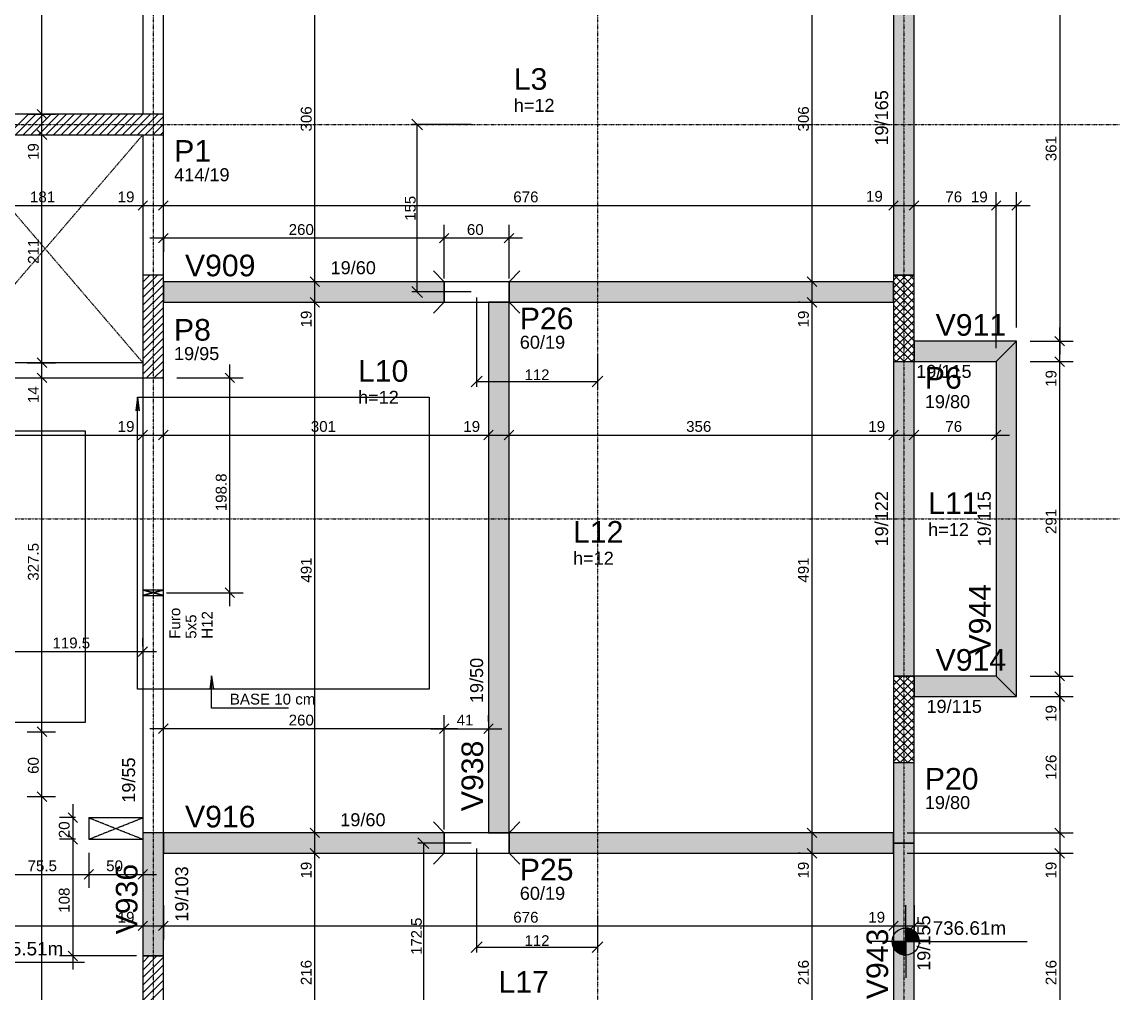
# Model space of a CAD drawing. Extents: x 37185 to 43130, y -8131 to -3926.
# Drawn here: x 39135 to 40152, y -5968 to -5070 of the extents above; entities that cross this region are included whole.
import ezdxf

# ---------------------------------------------------------------- set-up
doc = ezdxf.new("R2010")
doc.units = 0
doc.header["$MEASUREMENT"] = 0
doc.linetypes.add('ESTILO_TQS_0001', pattern=[1, 0.7, -0.3])
doc.linetypes.add('ESTILO_TQS_0004', pattern=[1.12, 0.5, -0.2, 0.01, -0.2, 0.01, -0.2])
doc.layers.get('0').update_dxf_attribs({"linetype": 'CONTINUOUS'})
doc.layers.get('Defpoints').update_dxf_attribs({"linetype": 'CONTINUOUS'})
for name, color, linetype in [('37', 4, 'CONTINUOUS'), ('38', 190, 'CONTINUOUS'), ('39', 74, 'CONTINUOUS'), ('40', 240, 'CONTINUOUS'), ('41', 190, 'CONTINUOUS'), ('42', 3, 'CONTINUOUS'), ('43', 3, 'CONTINUOUS'), ('44', 3, 'CONTINUOUS'), ('45', 2, 'CONTINUOUS'), ('46', 2, 'CONTINUOUS'), ('47', 2, 'CONTINUOUS'), ('53', 242, 'CONTINUOUS'), ('54', 242, 'CONTINUOUS'), ('55', 12, 'CONTINUOUS'), ('56', 51, 'CONTINUOUS'), ('57', 71, 'CONTINUOUS'), ('58', 220, 'CONTINUOUS'), ('59', 140, 'CONTINUOUS'), ('68', 4, 'CONTINUOUS'), ('70', 160, 'CONTINUOUS'), ('75', 9, 'CONTINUOUS'), ('79', 12, 'CONTINUOUS'), ('80', 6, 'CONTINUOUS'), ('81', 2, 'CONTINUOUS'), ('82', 252, 'CONTINUOUS')]:
    doc.layers.add(name, color=color, linetype=linetype)
doc.styles.add('Arial_2mm 1-50', font='arial.ttf', dxfattribs={"height": 9.835329})
doc.styles.add('TQS_ARIAL', font='arial.ttf')
doc.dimstyles.new('Diagonal 2mm 1-50', dxfattribs={"dimscale": 30.48, "dimtxt": 9.8353, "dimasz": 0.328084, "dimexe": 0.164042, "dimexo": 0.164042, "dimgap": 0.04101, "dimtad": 1, "dimdec": 1, "dimdsep": 46, "dimtxsty": 'Arial_2mm 1-50', "dimblk1": 'OBLIQUE', "dimblk2": 'OBLIQUE', "dimsah": 1, "dimcen": 0.09, "dimadec": 8, "dimazin": 0, "dimtfac": 1, "dimtdec": 8, "dimtmove": 1, "dimatfit": 0, "dimfxl": 1, "dimtvp": 1, "dimtfillclr": 256, "dimtolj": 1, "dimtzin": 0, "dimarcsym": 2})

# ---------------------------------------------------------------- blocks, each defined once
blk = doc.blocks.new('_Oblique')
at = {"color": 0, "linetype": 'ByBlock', "lineweight": -2}
blk.add_line((-0.5, -0.5), (0.5, 0.5), dxfattribs=at)
blk = doc.blocks.new('*D447')
at = {"layer": '55', "color": 0, "linetype": 'Continuous', "lineweight": -2}
for p, q in [((39556, -5324.5), (39556, -5407.3)), ((39668, -5379.1), (39668, -5407.3)), ((39556, -5402.3), (39668, -5402.3))]:
    blk.add_line(p, q, dxfattribs=at)
at = {"layer": 'Defpoints', "color": 0, "linetype": 'Continuous'}
for p in [(39556, -5319.5), (39668, -5374.1), (39668, -5402.3)]:
    blk.add_point(p, dxfattribs=at)
at = {"layer": '55', "color": 0, "linetype": 'Continuous', "lineweight": -2, "xscale": 10, "yscale": 10, "zscale": 10, "rotation": 180}
blk.add_blockref('_Oblique', (39556, -5402.3), dxfattribs=at)
at = {"layer": '55', "color": 0, "linetype": 'Continuous', "lineweight": -2, "xscale": 10, "yscale": 10, "zscale": 10}
blk.add_blockref('_Oblique', (39668, -5402.3), dxfattribs=at)
at = {"layer": '55', "color": 0, "linetype": 'Continuous', "insert": (39612, -5396.1), "char_height": 9.84, "attachment_point": 5, "style": 'Arial_2mm 1-50'}
blk.add_mtext('\\A1;112', dxfattribs=at)
blk = doc.blocks.new('*D448')
at = {"layer": '55', "color": 0, "linetype": 'Continuous', "lineweight": -2}
for p, q in [((39551, -5164.5), (39495.9, -5164.5)), ((39500.9, -5319.5), (39500.9, -5164.5)), ((39551, -5319.5), (39495.9, -5319.5))]:
    blk.add_line(p, q, dxfattribs=at)
at = {"layer": 'Defpoints', "color": 0, "linetype": 'Continuous'}
for p in [(39500.9, -5164.5), (39556, -5164.5), (39556, -5319.5)]:
    blk.add_point(p, dxfattribs=at)
at = {"layer": '55', "color": 0, "linetype": 'Continuous', "lineweight": -2, "xscale": 10, "yscale": 10, "zscale": 10}
for p, rotation in [((39500.9, -5164.5), 90), ((39500.9, -5319.5), 270)]:
    blk.add_blockref('_Oblique', p, dxfattribs=dict(at, rotation=rotation))
at = {"layer": '55', "color": 0, "linetype": 'Continuous', "insert": (39494.7, -5242), "char_height": 9.84, "attachment_point": 5, "rotation": 90, "style": 'Arial_2mm 1-50'}
blk.add_mtext('\\A1;155', dxfattribs=at)
blk = doc.blocks.new('*D449')
at = {"layer": '55', "color": 0, "linetype": 'Continuous', "lineweight": -2}
for p, q in [((39556, -5834.5), (39556, -5930.9)), ((39668, -5896.8), (39668, -5930.9)), ((39556, -5925.9), (39668, -5925.9))]:
    blk.add_line(p, q, dxfattribs=at)
at = {"layer": 'Defpoints', "color": 0, "linetype": 'Continuous'}
for p in [(39556, -5829.5), (39668, -5891.8), (39668, -5925.9)]:
    blk.add_point(p, dxfattribs=at)
at = {"layer": '55', "color": 0, "linetype": 'Continuous', "lineweight": -2, "xscale": 10, "yscale": 10, "zscale": 10, "rotation": 180}
blk.add_blockref('_Oblique', (39556, -5925.9), dxfattribs=at)
at = {"layer": '55', "color": 0, "linetype": 'Continuous', "lineweight": -2, "xscale": 10, "yscale": 10, "zscale": 10}
blk.add_blockref('_Oblique', (39668, -5925.9), dxfattribs=at)
at = {"layer": '55', "color": 0, "linetype": 'Continuous', "insert": (39612, -5919.7), "char_height": 9.84, "attachment_point": 5, "style": 'Arial_2mm 1-50'}
blk.add_mtext('\\A1;112', dxfattribs=at)
blk = doc.blocks.new('*D450')
at = {"layer": '55', "color": 0, "linetype": 'Continuous', "lineweight": -2}
for p, q in [((39551, -5829.5), (39501.7, -5829.5)), ((39506.7, -5829.5), (39506.7, -6002)), ((39551, -6002), (39501.7, -6002))]:
    blk.add_line(p, q, dxfattribs=at)
at = {"layer": 'Defpoints', "color": 0, "linetype": 'Continuous'}
for p in [(39556, -5829.5), (39506.7, -6002), (39556, -6002)]:
    blk.add_point(p, dxfattribs=at)
at = {"layer": '55', "color": 0, "linetype": 'Continuous', "lineweight": -2, "xscale": 10, "yscale": 10, "zscale": 10}
for p, rotation in [((39506.7, -5829.5), 90), ((39506.7, -6002), 270)]:
    blk.add_blockref('_Oblique', p, dxfattribs=dict(at, rotation=rotation))
at = {"layer": '55', "color": 0, "linetype": 'Continuous', "insert": (39500.4, -5915.7), "char_height": 9.84, "attachment_point": 5, "rotation": 90, "style": 'Arial_2mm 1-50'}
blk.add_mtext('\\A1;172.5', dxfattribs=at)

msp = doc.modelspace()

# ---------------------------------------------------------------- linework, layer by layer
at = {"layer": '37', "linetype": 'Continuous'}
for points in [[(39961.01, -5303.97), (39961.01, -4984.97)], [(39247.01, -4994.97), (39247.01, -5154.97)], [(39266.01, -5154.97), (39266.01, -5003.97)], [(39942.01, -5003.97), (39942.01, -5303.97)], [(39247.01, -5173.97), (39247.01, -5303.97)], [(39266.01, -5303.97), (39266.01, -5173.97)], [(40056.01, -5364.97), (39961.01, -5364.97)], [(40056.01, -5693.98), (40056.01, -5364.97)], [(39247.01, -5384.98), (39066.01, -5384.98)], [(39961.01, -5383.97), (40037.01, -5383.97)], [(40037.01, -5383.97), (40037.01, -5674.98)], [(39059.01, -5398.98), (39247.01, -5398.98)], [(39247.01, -5398.98), (39247.01, -5829.47)], [(39266.01, -5819.97), (39266.01, -5398.97)], [(40037.01, -5674.98), (39961.01, -5674.98)], [(39961.01, -5693.98), (40056.01, -5693.98)], [(39942.01, -5754.98), (39942.01, -5819.97)], [(39961.01, -5829.47), (39961.01, -5754.98)], [(39266.01, -5838.97), (39266.01, -5819.97)], [(39942.01, -5838.97), (39942.01, -5819.97)], [(39247.01, -5829.47), (39247.01, -5933.97)], [(39961.01, -5993.98), (39961.01, -5829.47)], [(39266.01, -5933.97), (39266.01, -5838.97)], [(39942.01, -5838.97), (39942.01, -5993.98)]]:
    msp.add_lwpolyline(points, dxfattribs=at)
at = {"layer": '38', "linetype": 'Continuous'}
for points in [[(39526.01, -5328.97), (39586.01, -5328.97), (39586.01, -5309.97), (39526.01, -5309.97), (39526.01, -5328.97)], [(39526.01, -5838.97), (39586.01, -5838.97), (39586.01, -5819.97), (39526.01, -5819.97), (39526.01, -5838.97)]]:
    msp.add_lwpolyline(points, dxfattribs=at)
at = {"layer": '39', "linetype": 'Continuous'}
for p, q in [((39121.96, -5173.97), (39140.96, -5154.97)), ((39129.03, -5173.97), (39148.03, -5154.97)), ((39136.1, -5173.97), (39155.1, -5154.97)), ((39143.17, -5173.97), (39162.17, -5154.97)), ((39150.24, -5173.97), (39169.24, -5154.97)), ((39157.31, -5173.97), (39176.31, -5154.97)), ((39164.38, -5173.97), (39183.38, -5154.97)), ((39171.46, -5173.97), (39190.46, -5154.97)), ((39178.53, -5173.97), (39197.53, -5154.97)), ((39185.6, -5173.97), (39204.6, -5154.97)), ((39192.67, -5173.97), (39211.67, -5154.97)), ((39199.74, -5173.97), (39218.74, -5154.97)), ((39206.81, -5173.97), (39225.81, -5154.97)), ((39213.88, -5173.97), (39232.88, -5154.97)), ((39220.95, -5173.97), (39239.95, -5154.97)), ((39228.02, -5173.97), (39247.02, -5154.97)), ((39235.1, -5173.97), (39254.1, -5154.97)), ((39242.17, -5173.97), (39261.17, -5154.97)), ((39249.24, -5173.97), (39266.01, -5157.2)), ((39256.31, -5173.97), (39266.01, -5164.27)), ((39263.38, -5173.97), (39266.01, -5171.34)), ((39247.01, -5317.62), (39260.66, -5303.97)), ((39247.01, -5310.55), (39253.59, -5303.97)), ((39247.01, -5324.69), (39266.01, -5305.69)), ((39247.01, -5331.76), (39266.01, -5312.76)), ((39247.01, -5338.83), (39266.01, -5319.83)), ((39247.01, -5345.9), (39266.01, -5326.9)), ((39247.01, -5352.98), (39266.01, -5333.98)), ((39247.01, -5360.05), (39266.01, -5341.05)), ((39247.01, -5367.12), (39266.01, -5348.12)), ((39247.01, -5374.19), (39266.01, -5355.19)), ((39247.01, -5381.26), (39266.01, -5362.26)), ((39247.01, -5388.33), (39266.01, -5369.33)), ((39247.01, -5395.4), (39266.01, -5376.4)), ((39250.51, -5398.97), (39266.01, -5383.47)), ((39257.58, -5398.97), (39266.01, -5390.54)), ((39264.65, -5398.97), (39266.01, -5397.62)), ((39247.01, -5946.95), (39259.99, -5933.97)), ((39247.01, -5939.87), (39252.92, -5933.97)), ((39247.01, -5954.02), (39266.01, -5935.02)), ((39247.01, -5961.09), (39266.01, -5942.09)), ((39247.01, -5968.16), (39266.01, -5949.16)), ((39247.01, -5975.23), (39266.01, -5956.23)), ((39247.01, -5982.3), (39266.01, -5963.3))]:
    msp.add_line(p, q, dxfattribs=at)
for points in [[(39266.01, -5154.97), (38852.01, -5154.97), (38852.01, -5173.97), (39266.01, -5173.97), (39266.01, -5154.97)], [(39247.01, -5398.97), (39266.01, -5398.97), (39266.01, -5303.97), (39247.01, -5303.97), (39247.01, -5398.97)], [(39247.01, -6053.97), (39266.01, -6053.97), (39266.01, -5933.97), (39247.01, -5933.97), (39247.01, -6053.97)]]:
    msp.add_lwpolyline(points, dxfattribs=at)
at = {"layer": '40', "linetype": 'Continuous'}
for p, q in [((39942.01, -5322.66), (39960.69, -5303.97)), ((39942.01, -5315.58), (39953.62, -5303.97)), ((39942.01, -5308.51), (39946.55, -5303.97)), ((39942.56, -5303.97), (39961.01, -5322.42)), ((39949.64, -5303.97), (39961.01, -5315.35)), ((39956.71, -5303.97), (39961.01, -5308.28)), ((39942.01, -5310.49), (39961.01, -5329.49)), ((39942.01, -5329.73), (39961.01, -5310.73)), ((39942.01, -5317.57), (39961.01, -5336.57)), ((39942.01, -5336.8), (39961.01, -5317.8)), ((39942.01, -5324.64), (39961.01, -5343.64)), ((39942.01, -5343.87), (39961.01, -5324.87)), ((39942.01, -5331.71), (39961.01, -5350.71)), ((39942.01, -5350.94), (39961.01, -5331.94)), ((39942.01, -5338.78), (39961.01, -5357.78)), ((39942.01, -5358.01), (39961.01, -5339.01)), ((39942.01, -5345.85), (39961.01, -5364.85)), ((39942.01, -5365.08), (39961.01, -5346.08)), ((39942.01, -5352.92), (39961.01, -5371.92)), ((39942.01, -5372.15), (39961.01, -5353.15)), ((39942.01, -5359.99), (39961.01, -5378.99)), ((39942.01, -5379.22), (39961.01, -5360.22)), ((39942.01, -5367.06), (39958.92, -5383.97)), ((39944.33, -5383.97), (39961.01, -5367.3)), ((39942.01, -5374.13), (39951.85, -5383.97)), ((39951.41, -5383.97), (39961.01, -5374.37)), ((39942.01, -5381.21), (39944.78, -5383.97)), ((39958.48, -5383.97), (39961.01, -5381.44)), ((39942.01, -5690.35), (39957.39, -5674.98)), ((39942.01, -5683.28), (39950.32, -5674.98)), ((39942.01, -5676.21), (39943.25, -5674.98)), ((39942.01, -5678.19), (39961.01, -5697.19)), ((39942.01, -5697.42), (39961.01, -5678.42)), ((39945.87, -5674.98), (39961.01, -5690.12)), ((39952.94, -5674.98), (39961.01, -5683.05)), ((39960.01, -5674.98), (39961.01, -5675.98)), ((39942.01, -5685.26), (39961.01, -5704.26)), ((39942.01, -5704.49), (39961.01, -5685.49)), ((39942.01, -5692.33), (39961.01, -5711.33)), ((39942.01, -5711.56), (39961.01, -5692.56)), ((39942.01, -5699.4), (39961.01, -5718.4)), ((39942.01, -5718.64), (39961.01, -5699.64)), ((39942.01, -5706.47), (39961.01, -5725.47)), ((39942.01, -5725.71), (39961.01, -5706.71)), ((39942.01, -5713.55), (39961.01, -5732.55)), ((39942.01, -5732.78), (39961.01, -5713.78)), ((39942.01, -5720.62), (39961.01, -5739.62)), ((39942.01, -5739.85), (39961.01, -5720.85)), ((39942.01, -5727.69), (39961.01, -5746.69)), ((39942.01, -5746.92), (39961.01, -5727.92)), ((39942.01, -5734.76), (39961.01, -5753.76)), ((39942.01, -5753.99), (39961.01, -5734.99)), ((39942.01, -5741.83), (39955.16, -5754.98)), ((39948.1, -5754.98), (39961.01, -5742.06)), ((39942.01, -5748.9), (39948.09, -5754.98)), ((39955.17, -5754.98), (39961.01, -5749.13))]:
    msp.add_line(p, q, dxfattribs=at)
for points in [[(39942.01, -5383.97), (39961.01, -5383.97), (39961.01, -5303.97), (39942.01, -5303.97), (39942.01, -5383.97)], [(39942.01, -5754.98), (39961.01, -5754.98), (39961.01, -5674.98), (39942.01, -5674.98), (39942.01, -5754.98)]]:
    msp.add_lwpolyline(points, dxfattribs=at)
at = {"layer": '41', "linetype": 'Continuous'}
for p, q in [((39526.01, -5309.97), (39516.01, -5299.97)), ((39586.01, -5309.97), (39596.01, -5299.97)), ((39526.01, -5328.97), (39516.01, -5338.97)), ((39586.01, -5328.97), (39596.01, -5338.97)), ((39526.01, -5819.97), (39516.01, -5809.97)), ((39586.01, -5819.97), (39596.01, -5809.97)), ((39526.01, -5838.97), (39516.01, -5848.97)), ((39586.01, -5838.97), (39596.01, -5848.97))]:
    msp.add_line(p, q, dxfattribs=at)
at = {"layer": '53', "linetype": 'ESTILO_TQS_0001'}
msp.add_lwpolyline([(39256.51, -5597.81), (39266.01, -5600.31), (39266.01, -5595.31), (39256.51, -5597.81), (39266.01, -5595.31), (39247.01, -5595.31), (39256.51, -5597.81), (39247.01, -5595.31), (39247.01, -5600.31), (39256.51, -5597.81), (39247.01, -5600.31), (39266.01, -5600.31), (39256.51, -5597.81)], dxfattribs=at)
at = {"layer": '55', "linetype": 'Continuous'}
for p, q in [((39953.29, -5920.6), (39953.29, -5887.04)), ((39953.29, -5908.1), (39953.29, -5933.1)), ((39953.29, -5908.71), (39957.12, -5908.71)), ((39953.29, -5909.5), (39959.02, -5909.5)), ((39953.29, -5910.29), (39960.35, -5910.29)), ((39953.29, -5911.09), (39961.39, -5911.09)), ((39953.29, -5911.88), (39962.24, -5911.88)), ((39953.29, -5912.67), (39962.94, -5912.67)), ((39953.29, -5913.47), (39963.55, -5913.47)), ((39953.29, -5914.26), (39964.06, -5914.26)), ((39953.29, -5915.05), (39964.49, -5915.05)), ((39953.29, -5915.84), (39964.85, -5915.84)), ((39953.29, -5916.64), (39965.14, -5916.64)), ((39953.29, -5920.6), (39919.73, -5920.6)), ((39940.79, -5920.6), (39965.79, -5920.6)), ((39953.29, -5921.39), (39940.79, -5921.39)), ((39953.29, -5922.19), (39940.89, -5922.19)), ((39953.29, -5922.98), (39941.01, -5922.98)), ((39953.29, -5923.77), (39941.2, -5923.77)), ((39953.29, -5924.57), (39941.43, -5924.57)), ((39953.29, -5925.36), (39941.73, -5925.36)), ((39953.29, -5926.15), (39942.09, -5926.15)), ((39953.29, -5926.94), (39942.52, -5926.94)), ((39953.29, -5917.43), (39965.38, -5917.43)), ((39953.29, -5918.22), (39965.56, -5918.22)), ((39953.29, -5919.02), (39965.69, -5919.02)), ((39953.29, -5919.81), (39965.76, -5919.81)), ((39953.29, -5920.6), (40065.79, -5920.6)), ((39953.29, -5920.6), (39953.29, -5954.16)), ((39953.29, -5927.74), (39943.02, -5927.74)), ((39953.29, -5928.53), (39943.62, -5928.53)), ((39953.29, -5929.32), (39944.33, -5929.32)), ((39953.29, -5930.12), (39945.18, -5930.12)), ((39953.29, -5930.91), (39946.21, -5930.91)), ((39953.29, -5931.7), (39947.54, -5931.7)), ((39953.29, -5932.49), (39949.44, -5932.49)), ((39080.36, -5939.68), (39192.86, -5939.68))]:
    msp.add_line(p, q, dxfattribs=at)
msp.add_circle((39953.29, -5920.6), 12.5, dxfattribs=at)
at = {"layer": '56', "linetype": 'Continuous'}
for points in [[(39961.01, -4984.97), (39942.01, -5003.97), (39942.01, -5303.87), (39961.01, -5303.87), (39961.01, -4984.97)], [(39942.01, -5674.88), (39961.01, -5674.88), (39961.01, -5384.07), (39942.01, -5384.07), (39942.01, -5674.88)], [(39961.01, -5829.47), (39961.01, -5755.08), (39942.01, -5755.08), (39942.01, -5829.47), (39961.01, -5829.47)], [(39961.01, -5829.47), (39942.01, -5829.47), (39942.01, -5993.88), (39961.01, -5993.88), (39961.01, -5829.47)]]:
    msp.add_lwpolyline(points, dxfattribs=at)
for points in [[(39961.01, -4984.97), (39942.01, -5003.97), (39942.01, -5303.87)], [(39961.01, -4984.97), (39942.01, -5303.87), (39961.01, -5303.87)], [(39961.01, -4984.97), (39961.01, -5303.87), (39961.01, -4984.97)], [(39942.01, -5674.88), (39961.01, -5674.88), (39961.01, -5384.07)], [(39942.01, -5674.88), (39961.01, -5384.07), (39942.01, -5384.07)], [(39942.01, -5674.88), (39942.01, -5384.07), (39942.01, -5674.88)], [(39961.01, -5829.47), (39961.01, -5755.08), (39942.01, -5755.08)], [(39961.01, -5829.47), (39942.01, -5755.08), (39942.01, -5829.47)], [(39961.01, -5829.47), (39942.01, -5829.47), (39942.01, -5993.88)], [(39961.01, -5829.47), (39942.01, -5993.88), (39961.01, -5993.88)], [(39961.01, -5829.47), (39942.01, -5829.47), (39961.01, -5829.47)], [(39961.01, -5829.47), (39961.01, -5993.88), (39961.01, -5829.47)]]:
    msp.add_solid(points, dxfattribs=at)
at = {"layer": '57', "linetype": 'Continuous'}
for points in [[(40037.01, -5383.97), (40056.01, -5364.97), (39961.11, -5364.97), (39961.11, -5383.97), (40037.01, -5383.97)], [(40056.01, -5693.98), (40056.01, -5364.97), (40037.01, -5383.97), (40037.01, -5674.98), (40056.01, -5693.98)], [(40056.01, -5693.98), (40037.01, -5674.98), (39961.11, -5674.98), (39961.11, -5693.98), (40056.01, -5693.98)]]:
    msp.add_lwpolyline(points, dxfattribs=at)
for points in [[(40037.01, -5383.97), (40056.01, -5364.97), (39961.11, -5364.97)], [(40037.01, -5383.97), (39961.11, -5364.97), (39961.11, -5383.97)], [(40056.01, -5693.98), (40056.01, -5364.97), (40037.01, -5383.97)], [(40037.01, -5383.97), (39961.11, -5383.97), (40037.01, -5383.97)], [(40056.01, -5693.98), (40037.01, -5383.97), (40037.01, -5674.98)], [(40056.01, -5693.98), (40037.01, -5674.98), (39961.11, -5674.98)], [(40056.01, -5693.98), (39961.11, -5674.98), (39961.11, -5693.98)], [(40056.01, -5693.98), (40037.01, -5674.98), (40056.01, -5693.98)], [(40056.01, -5693.98), (39961.11, -5693.98), (40056.01, -5693.98)]]:
    msp.add_solid(points, dxfattribs=at)
at = {"layer": '58', "linetype": 'Continuous'}
for points in [[(39526.01, -5328.97), (39526.01, -5309.97), (39266.11, -5309.97), (39266.11, -5328.97), (39526.01, -5328.97)], [(39586.01, -5328.97), (39941.91, -5328.97), (39941.91, -5309.97), (39586.01, -5309.97), (39586.01, -5328.97)], [(39266.01, -5819.97), (39247.01, -5819.97), (39247.01, -5933.87), (39266.01, -5933.87), (39266.01, -5829.47)], [(39266.01, -5838.97), (39526.01, -5838.97), (39526.01, -5819.97), (39266.01, -5819.97), (39266.01, -5838.97)], [(39586.01, -5838.97), (39942.01, -5838.97), (39942.01, -5819.97), (39586.01, -5819.97), (39586.01, -5838.97)]]:
    msp.add_lwpolyline(points, dxfattribs=at)
for points in [[(39526.01, -5328.97), (39526.01, -5309.97), (39266.11, -5309.97)], [(39526.01, -5328.97), (39266.11, -5309.97), (39266.11, -5328.97)], [(39586.01, -5328.97), (39941.91, -5328.97), (39941.91, -5309.97)], [(39586.01, -5328.97), (39941.91, -5309.97), (39586.01, -5309.97)], [(39586.01, -5328.97), (39586.01, -5309.97), (39586.01, -5328.97)], [(39526.01, -5328.97), (39266.11, -5328.97), (39526.01, -5328.97)], [(39266.01, -5819.97), (39247.01, -5819.97), (39247.01, -5933.87)], [(39266.01, -5819.97), (39247.01, -5933.87), (39266.01, -5933.87)], [(39266.01, -5838.97), (39526.01, -5838.97), (39526.01, -5819.97)], [(39266.01, -5838.97), (39526.01, -5819.97), (39266.01, -5819.97)], [(39266.01, -5838.97), (39266.01, -5819.97), (39266.01, -5838.97)], [(39586.01, -5838.97), (39942.01, -5838.97), (39942.01, -5819.97)], [(39586.01, -5838.97), (39942.01, -5819.97), (39586.01, -5819.97)], [(39586.01, -5838.97), (39586.01, -5819.97), (39586.01, -5838.97)], [(39266.01, -5829.47), (39266.01, -5933.87), (39266.01, -5829.47)]]:
    msp.add_solid(points, dxfattribs=at)
at = {"layer": '59', "linetype": 'Continuous'}
msp.add_lwpolyline([(39586.01, -5819.97), (39586.01, -5328.97), (39567.01, -5328.97), (39567.01, -5819.97), (39586.01, -5819.97)], dxfattribs=at)
for points in [[(39586.01, -5819.97), (39586.01, -5328.97), (39567.01, -5328.97)], [(39586.01, -5819.97), (39567.01, -5328.97), (39567.01, -5819.97)], [(39586.01, -5819.97), (39567.01, -5819.97), (39586.01, -5819.97)]]:
    msp.add_solid(points, dxfattribs=at)
at = {"layer": '68', "linetype": 'ESTILO_TQS_0001'}
for points in [[(39526.01, -5309.97), (39266.01, -5309.97)], [(39942.01, -5309.97), (39586.01, -5309.97)], [(39266.01, -5328.97), (39526.01, -5328.97)], [(39567.01, -5328.97), (39567.01, -5819.97)], [(39586.01, -5328.97), (39942.01, -5328.97)], [(39586.01, -5819.97), (39586.01, -5328.97)], [(39942.01, -5383.97), (39942.01, -5674.98)], [(39961.01, -5674.98), (39961.01, -5383.97)], [(39526.01, -5819.97), (39247.01, -5819.97)], [(39942.01, -5819.97), (39586.01, -5819.97)], [(39266.01, -5838.97), (39526.01, -5838.97)], [(39586.01, -5838.97), (39942.01, -5838.97)]]:
    msp.add_lwpolyline(points, dxfattribs=at)
at = {"layer": '70', "linetype": 'ESTILO_TQS_0004'}
for p, q in [((39256.51, -4538.57), (39256.51, -6445.58)), ((39668.01, -4538.57), (39668.01, -6445.58)), ((39951.51, -4538.57), (39951.51, -6445.58)), ((37919.79, -5164.47), (40151.74, -5164.47)), ((37919.79, -5529.48), (40151.74, -5529.48))]:
    msp.add_line(p, q, dxfattribs=at)
at = {"layer": '75', "linetype": 'Continuous'}
for p, q in [((39153.56, -5167.47), (39153.56, -4921.47)), ((39406.26, -5322.47), (39406.26, -4991.47)), ((39866.57, -5322.47), (39866.57, -4991.47)), ((40095.86, -4991.47), (40095.86, -5377.47)), ((39153.56, -5186.47), (39153.56, -5142.47)), ((39157.97, -5159.39), (39149.14, -5150.56)), ((39157.97, -5159.39), (39149.14, -5150.56)), ((39140.01, -5154.97), (39166.06, -5154.97)), ((39140.01, -5154.97), (39166.06, -5154.97)), ((39153.56, -5397.48), (39153.56, -5161.47)), ((39140.01, -5173.97), (39166.06, -5173.97)), ((39140.01, -5173.97), (39166.06, -5173.97)), ((39157.97, -5178.39), (39149.14, -5169.56)), ((39157.97, -5178.39), (39149.14, -5169.56)), ((39242.59, -5243.89), (39251.43, -5235.06)), ((39242.59, -5243.89), (39251.43, -5235.06)), ((39261.59, -5243.89), (39270.43, -5235.06)), ((39261.59, -5243.89), (39270.43, -5235.06)), ((39937.59, -5243.89), (39946.43, -5235.06)), ((39937.59, -5243.89), (39946.43, -5235.06)), ((39956.59, -5243.89), (39965.43, -5235.06)), ((39956.59, -5243.89), (39965.43, -5235.06)), ((39961.01, -5249.26), (39961.01, -5226.98)), ((40032.59, -5243.89), (40041.43, -5235.06)), ((40032.59, -5243.89), (40041.43, -5235.06)), ((40037.01, -5371.47), (40037.01, -5226.98)), ((40037.01, -5371.47), (40037.01, -5226.98)), ((40051.59, -5243.89), (40060.43, -5235.06)), ((40056.01, -5352.47), (40056.01, -5226.98)), ((39053.51, -5239.48), (39259.51, -5239.48)), ((39234.51, -5239.48), (39278.51, -5239.48)), ((39247.01, -5239.48), (39247.01, -5239.48)), ((39247.01, -5239.48), (39247.01, -5239.48)), ((39253.51, -5239.48), (39954.51, -5239.48)), ((39266.01, -5239.48), (39266.01, -5239.48)), ((39266.01, -5239.48), (39266.01, -5239.48)), ((39929.51, -5239.48), (39973.51, -5239.48)), ((39942.01, -5239.48), (39942.01, -5239.48)), ((39942.01, -5239.48), (39942.01, -5239.48)), ((39948.51, -5239.48), (40049.51, -5239.48)), ((39961.01, -5239.48), (39961.01, -5239.48)), ((40024.51, -5239.48), (40068.51, -5239.48)), ((39270.43, -5265.28), (39261.59, -5274.12)), ((39266.01, -5257.18), (39266.01, -5257.18)), ((39530.43, -5265.28), (39521.59, -5274.12)), ((39530.43, -5265.28), (39521.59, -5274.12)), ((39526.01, -5306.97), (39526.01, -5257.2)), ((39526.01, -5306.97), (39526.01, -5257.2)), ((39590.43, -5265.28), (39581.59, -5274.12)), ((39586.01, -5306.97), (39586.01, -5257.2)), ((39961.01, -5261.76), (39961.01, -5261.76)), ((39538.51, -5269.7), (39253.51, -5269.7)), ((39266.01, -5269.68), (39266.01, -5282.2)), ((39598.51, -5269.7), (39513.51, -5269.7)), ((39410.68, -5314.39), (39401.84, -5305.56)), ((39410.68, -5314.39), (39401.84, -5305.56)), ((39406.26, -5341.47), (39406.26, -5297.47)), ((39870.99, -5314.39), (39862.15, -5305.56)), ((39870.99, -5314.39), (39862.15, -5305.56)), ((39866.57, -5341.47), (39866.57, -5297.47)), ((39406.26, -5309.97), (39406.26, -5309.97)), ((39406.26, -5309.97), (39406.26, -5309.97)), ((39406.26, -5832.47), (39406.26, -5316.47)), ((39855.73, -5309.97), (39854.07, -5309.97)), ((39855.73, -5309.97), (39854.07, -5309.97)), ((39866.57, -5832.47), (39866.57, -5316.47)), ((39868.23, -5309.97), (39868.23, -5309.97)), ((39868.23, -5309.97), (39868.23, -5309.97)), ((39410.68, -5333.39), (39401.84, -5324.56)), ((39410.68, -5333.39), (39401.84, -5324.56)), ((39526.01, -5319.47), (39526.01, -5319.47)), ((39526.01, -5319.47), (39526.01, -5319.47)), ((39586.01, -5319.47), (39586.01, -5319.47)), ((39870.99, -5333.39), (39862.15, -5324.56)), ((39870.99, -5333.39), (39862.15, -5324.56)), ((39406.26, -5328.97), (39406.26, -5328.97)), ((39406.26, -5328.97), (39406.26, -5328.97)), ((39855.73, -5328.97), (39854.07, -5328.97)), ((39855.73, -5328.97), (39854.07, -5328.97)), ((39868.23, -5328.97), (39868.23, -5328.97)), ((39868.23, -5328.97), (39868.23, -5328.97)), ((40095.86, -5396.47), (40095.86, -5352.47)), ((40056.01, -5364.97), (40056.01, -5364.97)), ((40056.01, -5364.97), (40056.01, -5364.97)), ((40056.01, -5364.97), (40056.01, -5364.97)), ((40068.51, -5364.97), (40108.36, -5364.97)), ((40068.51, -5364.97), (40108.36, -5364.97)), ((40100.28, -5369.39), (40091.44, -5360.56)), ((40091.44, -5360.56), (40100.28, -5369.39)), ((39153.56, -5411.48), (39153.56, -5372.48)), ((40095.86, -5687.48), (40095.86, -5371.47)), ((39140.01, -5384.98), (39166.06, -5384.98)), ((39140.01, -5384.98), (39166.06, -5384.98)), ((39157.97, -5389.39), (39149.14, -5380.56)), ((39157.97, -5389.39), (39149.14, -5380.56)), ((39153.56, -5738.97), (39153.56, -5386.48)), ((39327.49, -5610.31), (39327.49, -5386.47)), ((40037.01, -5383.97), (40037.01, -5383.97)), ((40037.01, -5383.97), (40037.01, -5383.97)), ((40056.01, -5383.97), (40056.01, -5383.97)), ((40056.01, -5383.97), (40056.01, -5383.97)), ((40068.51, -5383.97), (40108.36, -5383.97)), ((40068.51, -5383.97), (40108.36, -5383.97)), ((40100.28, -5388.39), (40091.44, -5379.56)), ((40100.28, -5388.39), (40091.44, -5379.56)), ((39157.97, -5403.39), (39149.14, -5394.56)), ((39157.97, -5403.39), (39149.14, -5394.56)), ((39331.91, -5403.39), (39323.07, -5394.56)), ((39140.01, -5398.98), (39166.06, -5398.98)), ((39140.01, -5398.98), (39166.06, -5398.98)), ((39266.01, -5398.97), (39266.01, -5398.97)), ((39278.51, -5398.97), (39339.99, -5398.97)), ((39242.59, -5456.35), (39251.43, -5447.51)), ((39242.59, -5456.35), (39251.43, -5447.51)), ((39261.59, -5456.35), (39270.43, -5447.51)), ((39261.59, -5456.35), (39270.43, -5447.51)), ((39562.59, -5456.35), (39571.43, -5447.51)), ((39562.59, -5456.35), (39571.43, -5447.51)), ((39581.59, -5456.35), (39590.43, -5447.51)), ((39581.59, -5456.35), (39590.43, -5447.51)), ((39937.59, -5456.35), (39946.43, -5447.51)), ((39937.59, -5456.35), (39946.43, -5447.51)), ((39956.59, -5456.35), (39965.43, -5447.51)), ((39956.59, -5456.35), (39965.43, -5447.51)), ((40032.59, -5456.35), (40041.43, -5447.51)), ((38858.51, -5451.93), (39259.51, -5451.93)), ((39234.51, -5451.93), (39278.51, -5451.93)), ((39247.01, -5451.93), (39247.01, -5451.93)), ((39247.01, -5451.93), (39247.01, -5451.93)), ((39253.51, -5451.93), (39579.51, -5451.93)), ((39266.01, -5451.93), (39266.01, -5451.93)), ((39266.01, -5451.93), (39266.01, -5451.93)), ((39554.51, -5451.93), (39598.51, -5451.93)), ((39567.01, -5451.93), (39567.01, -5451.93)), ((39567.01, -5451.93), (39567.01, -5451.93)), ((39573.51, -5451.93), (39954.51, -5451.93)), ((39586.01, -5451.93), (39586.01, -5451.93)), ((39586.01, -5451.93), (39586.01, -5451.93)), ((39929.51, -5451.93), (39973.51, -5451.93)), ((39942.01, -5451.93), (39942.01, -5451.93)), ((39942.01, -5451.93), (39942.01, -5451.93)), ((39948.51, -5451.93), (40049.51, -5451.93)), ((39961.01, -5451.93), (39961.01, -5451.93)), ((39961.01, -5451.93), (39961.01, -5451.93)), ((40037.01, -5451.93), (40037.01, -5451.93)), ((39256.51, -5597.81), (39256.51, -5597.81)), ((39269.01, -5597.81), (39339.99, -5597.81)), ((39331.91, -5602.23), (39323.07, -5593.39)), ((39247.01, -5647.66), (39247.01, -5639.81)), ((39055.01, -5652.31), (39140.01, -5652.31)), ((39115.01, -5652.31), (39259.51, -5652.31)), ((39242.59, -5656.73), (39251.43, -5647.89)), ((39247.01, -5660.16), (39247.01, -5660.16)), ((40095.86, -5706.48), (40095.86, -5662.48)), ((40100.28, -5679.39), (40091.44, -5670.56)), ((40100.28, -5679.39), (40091.44, -5670.56)), ((40056.01, -5674.98), (40056.01, -5674.98)), ((40056.01, -5674.98), (40056.01, -5674.98)), ((40068.51, -5674.98), (40108.36, -5674.98)), ((40068.51, -5674.98), (40108.36, -5674.98)), ((40095.86, -5681.48), (40095.86, -5832.47)), ((40100.28, -5698.39), (40091.44, -5689.56)), ((40091.44, -5689.56), (40100.28, -5698.39)), ((40056.01, -5693.98), (40056.01, -5693.98)), ((40056.01, -5693.98), (40056.01, -5693.98)), ((40068.51, -5693.98), (40108.36, -5693.98)), ((40068.51, -5693.98), (40108.36, -5693.98)), ((39266.01, -5741.26), (39266.01, -5711.17)), ((39526.01, -5807.47), (39526.01, -5711.17)), ((39526.01, -5816.97), (39526.01, -5711.17)), ((39567.01, -5716.88), (39567.01, -5711.17)), ((39157.97, -5730.89), (39149.14, -5722.06)), ((39157.97, -5730.89), (39149.14, -5722.06)), ((39153.56, -5798.97), (39153.56, -5713.97)), ((39538.51, -5723.67), (39253.51, -5723.67)), ((39270.43, -5719.25), (39261.59, -5728.09)), ((39513.51, -5723.67), (39579.51, -5723.67)), ((39521.59, -5728.09), (39530.43, -5719.25)), ((39530.43, -5719.25), (39521.59, -5728.09)), ((39562.59, -5728.09), (39571.43, -5719.25)), ((39140.01, -5726.47), (39166.06, -5726.47)), ((39140.01, -5726.47), (39166.06, -5726.47)), ((39567.01, -5729.38), (39567.01, -5729.38)), ((39266.01, -5753.76), (39266.01, -5753.76)), ((39153.56, -6179.97), (39153.56, -5773.97)), ((39157.97, -5790.89), (39149.14, -5782.06)), ((39157.97, -5790.89), (39149.14, -5782.06)), ((39140.01, -5786.47), (39166.06, -5786.47)), ((39140.01, -5786.47), (39166.06, -5786.47)), ((39182.19, -5793.47), (39182.19, -5838.47)), ((39177.77, -5801.56), (39186.61, -5810.39)), ((39184.51, -5805.97), (39169.69, -5805.97)), ((39182.19, -5813.47), (39182.19, -5946.47)), ((39197.01, -5805.97), (39197.01, -5805.97)), ((39406.26, -5851.47), (39406.26, -5807.47)), ((39866.57, -5851.47), (39866.57, -5807.47)), ((40095.86, -5807.47), (40095.86, -5851.47)), ((39177.77, -5821.56), (39186.61, -5830.39)), ((39177.77, -5821.56), (39186.61, -5830.39)), ((39410.68, -5824.39), (39401.84, -5815.56)), ((39410.68, -5824.39), (39401.84, -5815.56)), ((39406.26, -5819.97), (39406.26, -5819.97)), ((39406.26, -5819.97), (39406.26, -5819.97)), ((39526.01, -5819.97), (39526.01, -5819.97)), ((39855.73, -5819.97), (39854.07, -5819.97)), ((39855.73, -5819.97), (39854.07, -5819.97)), ((39870.99, -5824.39), (39862.15, -5815.56)), ((39870.99, -5824.39), (39862.15, -5815.56)), ((39868.23, -5819.97), (39868.23, -5819.97)), ((39868.23, -5819.97), (39868.23, -5819.97)), ((39942.01, -5819.97), (39942.01, -5819.97)), ((39942.01, -5819.97), (39942.01, -5819.97)), ((39954.51, -5819.97), (40108.36, -5819.97)), ((39954.51, -5819.97), (40108.36, -5819.97)), ((40091.44, -5815.55), (40100.28, -5824.39)), ((40091.44, -5815.55), (40100.28, -5824.39)), ((39184.51, -5825.97), (39169.69, -5825.97)), ((39184.51, -5825.97), (39169.69, -5825.97)), ((39197.01, -5825.97), (39197.01, -5825.97)), ((39197.01, -5825.97), (39197.01, -5825.97)), ((39197.01, -5825.97), (39197.01, -5825.97)), ((39197.01, -5825.97), (39197.01, -5825.97)), ((39410.68, -5843.39), (39401.84, -5834.56)), ((39410.68, -5843.39), (39401.84, -5834.56)), ((39406.26, -6067.48), (39406.26, -5826.47)), ((39526.01, -5829.47), (39526.01, -5829.47)), ((39870.99, -5843.39), (39862.15, -5834.56)), ((39870.99, -5843.39), (39862.15, -5834.56)), ((39866.57, -6067.48), (39866.57, -5826.47)), ((40091.44, -5834.56), (40100.28, -5843.39)), ((40091.44, -5834.56), (40100.28, -5843.39)), ((40095.86, -5826.47), (40095.86, -6067.47)), ((39197.01, -5838.47), (39197.01, -5871.01)), ((39197.01, -5838.47), (39197.01, -5871.01)), ((39247.01, -5843.2), (39247.01, -5843.2)), ((39406.26, -5838.97), (39406.26, -5838.97)), ((39406.26, -5838.97), (39406.26, -5838.97)), ((39855.73, -5838.97), (39854.07, -5838.97)), ((39855.73, -5838.97), (39854.07, -5838.97)), ((39868.23, -5838.97), (39868.23, -5838.97)), ((39868.23, -5838.97), (39868.23, -5838.97)), ((39942.01, -5838.97), (39942.01, -5838.97)), ((39942.01, -5838.97), (39942.01, -5838.97)), ((39954.51, -5838.97), (40108.36, -5838.97)), ((39954.51, -5838.97), (40108.36, -5838.97)), ((39192.59, -5862.93), (39201.43, -5854.09)), ((39192.59, -5862.93), (39201.43, -5854.09)), ((39242.59, -5862.93), (39251.43, -5854.09)), ((39247.01, -5855.7), (39247.01, -5871.01)), ((39109.01, -5858.51), (39209.51, -5858.51)), ((39184.51, -5858.51), (39259.51, -5858.51)), ((39247.01, -5874.48), (39247.01, -5874.48)), ((39247.01, -5874.48), (39247.01, -5874.48)), ((39266.01, -5874.48), (39266.01, -5874.48)), ((39266.01, -5874.48), (39266.01, -5874.48)), ((39942.01, -5874.48), (39942.01, -5874.48)), ((39942.01, -5874.48), (39942.01, -5874.48)), ((39961.01, -5874.48), (39961.01, -5874.48)), ((39247.01, -5886.98), (39247.01, -5918.63)), ((39247.01, -5886.98), (39247.01, -5918.63)), ((39266.01, -5886.98), (39266.01, -5918.63)), ((39266.01, -5886.98), (39266.01, -5918.63)), ((39942.01, -5886.98), (39942.01, -5918.63)), ((39942.01, -5886.98), (39942.01, -5918.63)), ((39961.01, -5886.98), (39961.01, -5918.63)), ((38858.51, -5906.13), (39259.51, -5906.13)), ((39234.51, -5906.13), (39278.51, -5906.13)), ((39242.59, -5910.54), (39251.43, -5901.71)), ((39242.59, -5910.54), (39251.43, -5901.71)), ((39253.51, -5906.13), (39954.51, -5906.13)), ((39261.59, -5910.54), (39270.43, -5901.71)), ((39261.59, -5910.54), (39270.43, -5901.71)), ((39929.51, -5906.13), (39973.51, -5906.13)), ((39937.59, -5910.54), (39946.43, -5901.71)), ((39937.59, -5910.54), (39946.43, -5901.71)), ((39956.59, -5910.54), (39965.43, -5901.71)), ((39241.11, -5933.97), (39169.69, -5933.97)), ((39177.77, -5929.55), (39186.61, -5938.39)), ((39253.61, -5933.97), (39253.61, -5933.97))]:
    msp.add_line(p, q, dxfattribs=at)
for points in [[(39242.01, -5416.97), (39512.01, -5416.97), (39512.01, -5686.97), (39242.01, -5686.97), (39242.01, -5416.97), (39243.64, -5429.37), (39242.01, -5416.97), (39240.38, -5429.37)], [(38923.51, -5447.97), (39193.51, -5447.97), (39193.51, -5717.97), (38923.51, -5717.97), (38923.51, -5447.97), (38925.14, -5460.37), (38923.51, -5447.97), (38921.88, -5460.37)], [(39381.81, -5704.6), (39310.66, -5704.6), (39310.66, -5674.59), (39312.29, -5686.98), (39310.66, -5674.59), (39309.03, -5686.98)]]:
    msp.add_lwpolyline(points, dxfattribs=at)
at = {"layer": '79', "linetype": 'Continuous'}
for points in [[(39953.29, -5908.1), (39953.29, -5920.6), (39965.79, -5920.6), (39965.78, -5920.15), (39965.72, -5919.36), (39965.62, -5918.57), (39965.46, -5917.75), (39965.26, -5917.01), (39964.98, -5916.19), (39964.65, -5915.38), (39964.27, -5914.63), (39963.79, -5913.83), (39963.22, -5913.01), (39962.52, -5912.17), (39961.92, -5911.57), (39961.13, -5910.87), (39960.59, -5910.46), (39960.01, -5910.06), (39959.3, -5909.64), (39958.59, -5909.28), (39957.51, -5908.84), (39956.52, -5908.53), (39955.73, -5908.34), (39954.77, -5908.19), (39953.99, -5908.12), (39953.29, -5908.1)], [(39953.29, -5933.1), (39953.29, -5920.6), (39940.79, -5920.6), (39940.79, -5921.06), (39940.85, -5921.85), (39940.95, -5922.63), (39941.12, -5923.46), (39941.31, -5924.19), (39941.59, -5925.01), (39941.93, -5925.82), (39942.31, -5926.57), (39942.78, -5927.37), (39943.36, -5928.19), (39944.06, -5929.03), (39944.65, -5929.64), (39945.44, -5930.33), (39945.98, -5930.75), (39946.57, -5931.14), (39947.27, -5931.56), (39947.98, -5931.92), (39949.06, -5932.37), (39950.05, -5932.68), (39950.84, -5932.86), (39951.81, -5933.01), (39952.59, -5933.08), (39953.29, -5933.1)]]:
    msp.add_lwpolyline(points, dxfattribs=at)
at = {"layer": '80', "linetype": 'Continuous'}
for p, q in [((39197.01, -5805.97), (39197.01, -5825.97)), ((39197.01, -5805.97), (39247.01, -5805.97)), ((39197.01, -5825.97), (39247.01, -5825.97))]:
    msp.add_line(p, q, dxfattribs=at)
at = {"layer": '81', "linetype": 'ESTILO_TQS_0001'}
for p, q in [((39066.01, -5384.98), (39247.01, -5173.97)), ((39066.01, -5173.97), (39247.01, -5384.98)), ((39197.01, -5825.97), (39247.01, -5805.97)), ((39197.01, -5805.97), (39247.01, -5825.97))]:
    msp.add_line(p, q, dxfattribs=at)
at = {"layer": '82', "linetype": 'Continuous'}
for p, q in [((39556.01, -5319.47), (39556.01, -5319.47)), ((39951.51, -5343.97), (39951.51, -5343.97)), ((39256.51, -5351.47), (39256.51, -5351.47)), ((39951.51, -5714.98), (39951.51, -5714.98)), ((39556.01, -5829.47), (39556.01, -5829.47))]:
    msp.add_line(p, q, dxfattribs=at)

# ---------------------------------------------------------------- texts
at = {"layer": '42', "linetype": 'Continuous', "style": 'TQS_ARIAL'}
for s, p in [('V909', (39286.01, -5304.97)), ('V911', (39981.01, -5359.97)), ('V914', (39981.01, -5669.98)), ('V916', (39286.01, -5814.97))]:
    msp.add_text(s, height=20, dxfattribs=at).set_placement(p)
for s, p in [('V944', (40032.01, -5654.98)), ('V938', (39562.01, -5799.97)), ('V936', (39242.01, -5913.97)), ('V943', (39937.01, -5973.98))]:
    msp.add_text(s, height=20, rotation=90, dxfattribs=at).set_placement(p)
at = {"layer": '43', "linetype": 'Continuous', "style": 'TQS_ARIAL'}
for s, p in [('P1', (39276.01, -5198.97)), ('P26', (39596.01, -5353.97)), ('P8', (39275.81, -5364.5)), ('P6', (39971.01, -5408.97)), ('P20', (39971.01, -5779.98)), ('P25', (39596.01, -5863.97))]:
    msp.add_text(s, height=20, dxfattribs=at).set_placement(p)
at = {"layer": '44', "linetype": 'Continuous', "style": 'TQS_ARIAL'}
for s, p in [('L3', (39590.43, -5132.39)), ('L10', (39446.22, -5402.57)), ('L11', (39974.12, -5524.97)), ('L12', (39645.28, -5551.49)), ('L17', (39576.23, -5967.98))]:
    msp.add_text(s, height=20, dxfattribs=at).set_placement(p)
at = {"layer": '45', "linetype": 'Continuous', "style": 'TQS_ARIAL'}
for s, p in [('19/165', (39937.01, -5183.97)), ('19/122', (39937.01, -5554.98)), ('19/115', (40032.01, -5554.98)), ('19/50', (39562.01, -5699.97)), ('19/55', (39239.79, -5792.16)), ('19/103', (39288.98, -5902.28)), ('19/155', (39976.01, -5947.73))]:
    msp.add_text(s, height=12, rotation=90, dxfattribs=at).set_placement(p)
for s, p in [('19/60', (39420.8, -5303.02)), ('19/115', (39963.01, -5398.97)), ('19/115', (39972.51, -5708.98)), ('19/60', (39429.76, -5813.9))]:
    msp.add_text(s, height=12, dxfattribs=at).set_placement(p)
at = {"layer": '46', "linetype": 'Continuous', "style": 'TQS_ARIAL'}
for s, p in [('414/19', (39276.01, -5216.97)), ('60/19', (39596.01, -5371.97)), ('19/95', (39275.81, -5382.5)), ('19/80', (39971.01, -5426.97)), ('19/80', (39971.01, -5797.98)), ('60/19', (39596.01, -5881.97))]:
    msp.add_text(s, height=12, dxfattribs=at).set_placement(p)
at = {"layer": '47', "linetype": 'Continuous', "style": 'TQS_ARIAL'}
for p in [(39590.43, -5152.79), (39446.22, -5422.97), (39974.12, -5545.37), (39645.28, -5571.89)]:
    msp.add_text('h=12', height=12, dxfattribs=at).set_placement(p)
at = {"layer": '54', "linetype": 'Continuous', "style": 'TQS_ARIAL'}
for s, p in [('Furo', (39281.56, -5640.43)), ('5x5', (39296.56, -5640.43)), ('H12', (39311.56, -5640.43))]:
    msp.add_text(s, height=10, rotation=90, dxfattribs=at).set_placement(p)
at = {"layer": '55', "linetype": 'Continuous', "style": 'TQS_ARIAL'}
for s, p in [('736.61m', (39978.29, -5914.35)), ('735.51m', (39105.36, -5933.43))]:
    msp.add_text(s, height=12.5, dxfattribs=at).set_placement(p)
at = {"layer": '75', "linetype": 'Continuous', "style": 'TQS_ARIAL'}
for s, p in [('306', (39403.26, -5170.97)), ('306', (39863.57, -5170.97)), ('19', (39150.56, -5197.31)), ('361', (40092.86, -5198.47)), ('211', (39150.56, -5293.48)), ('19', (39403.26, -5352.31)), ('19', (39863.57, -5352.31)), ('19', (40092.86, -5407.31)), ('14', (39150.56, -5422.31)), ('198.8', (39324.49, -5522.39)), ('291', (40092.86, -5543.48)), ('327.5', (39150.56, -5586.73)), ('491', (39403.26, -5588.47)), ('491', (39863.57, -5588.47)), ('19', (40092.86, -5717.31)), ('60', (39150.56, -5765.47)), ('126', (40092.86, -5770.97)), ('20', (39179.19, -5824.97)), ('19', (39403.26, -5862.31)), ('19', (39863.57, -5862.31)), ('19', (40092.86, -5862.31)), ('108', (39179.19, -5893.97)), ('216', (39403.26, -5960.98)), ('216', (39863.57, -5960.98)), ('216', (40092.86, -5960.97))]:
    msp.add_text(s, height=10, rotation=90, dxfattribs=at).set_placement(p)
for s, p in [('181', (39142.51, -5236.48)), ('19', (39223.68, -5236.48)), ('676', (39590.01, -5236.48)), ('19', (39916.56, -5235.95)), ('76', (39990.01, -5236.48)), ('19', (40013.68, -5236.48)), ('260', (39382.01, -5266.7)), ('60', (39547.01, -5266.7)), ('19', (39223.68, -5448.93)), ('301', (39402.51, -5448.93)), ('19', (39543.68, -5448.93)), ('356', (39750.01, -5448.93)), ('19', (39918.68, -5448.93)), ('76', (39990.01, -5448.93)), ('119.5', (39163.26, -5649.31)), ('BASE 10 cm', (39327.53, -5701.25)), ('260', (39382.01, -5720.67)), ('41', (39537.51, -5720.67)), ('75.5', (39140.26, -5855.51)), ('50', (39213.01, -5855.51)), ('19', (39223.68, -5903.13)), ('676', (39590.01, -5903.13)), ('19', (39918.68, -5903.13))]:
    msp.add_text(s, height=10, dxfattribs=at).set_placement(p)

# ---------------------------------------------------------------- dimensions: what is measured, and where the dimension line sits
at = {"layer": '55', "linetype": 'Continuous'}
for base, p1, p2, picture, middle in [((39500.94, -5164.47), (39556.01, -5319.47), (39556.01, -5164.47), '*D448', (39494.66, -5241.97)), ((39506.7, -6001.97), (39556.01, -5829.47), (39556.01, -6001.97), '*D450', (39500.43, -5915.72))]:
    dim = msp.add_linear_dim(base=base, p1=p1, p2=p2, angle=90, dimstyle='Diagonal 2mm 1-50', override={"dimpost": '<>'}, dxfattribs=at)
    dim.commit()
    dim.dimension.update_dxf_attribs({"geometry": picture, "text_midpoint": middle})
for base, p1, p2, picture, middle in [((39668.01, -5402.26), (39556.01, -5319.47), (39668.01, -5374.1), '*D447', (39612.01, -5396.07)), ((39668.01, -5925.89), (39556.01, -5829.47), (39668.01, -5891.83), '*D449', (39612.01, -5919.71))]:
    dim = msp.add_linear_dim(base=base, p1=p1, p2=p2, dimstyle='Diagonal 2mm 1-50', override={"dimpost": '<>'}, dxfattribs=at)
    dim.commit()
    dim.dimension.update_dxf_attribs({"geometry": picture, "text_midpoint": middle})

doc.saveas('drawing.dxf')
